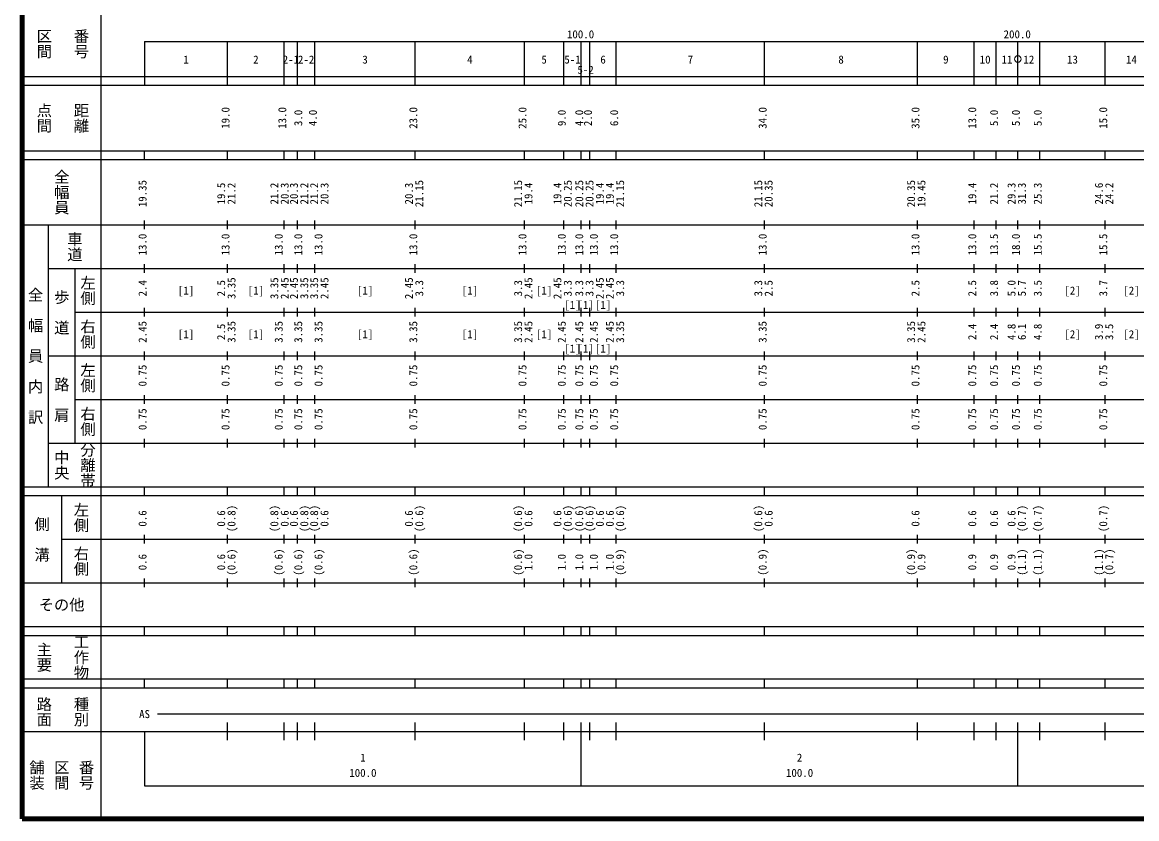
# Model space of a CAD drawing. Units: millimetres on the paper, enlarged 1000 times. Extents: x 40000 to 680000, y 20000 to 380000.
# Drawn here: x 40000 to 295208, y 20000 to 202409 of the extents above; entities that cross this region are included whole.
import ezdxf
from ezdxf.enums import TextEntityAlignment as Align

# ---------------------------------------------------------------- set-up
doc = ezdxf.new("R2010")
doc.units = ezdxf.units.MM
doc.header["$LTSCALE"] = 1000
doc.layers.add('M-TTL', color=2, linetype='Continuous', lineweight=140)
doc.layers.add('M-TTL-BAND', color=7, linetype='Continuous', lineweight=25)
doc.styles.add('@ＭＳ ゴシック', font='')
doc.styles.add('ＭＳ ゴシック', font='')
doc.styles.get('@ＭＳ ゴシック').set_extended_font_data('@MS Gothic')
doc.styles.get('ＭＳ ゴシック').set_extended_font_data('MS Gothic')

msp = doc.modelspace()

# ---------------------------------------------------------------- linework, layer by layer
at = {"layer": 'M-TTL'}
for p, q in [((40000, 380000), (40000, 20000)), ((40000, 20000), (680000, 20000))]:
    msp.add_line(p, q, dxfattribs=at)
at = {"layer": 'M-TTL-BAND'}
for p, q in [((58000, 370000), (58000, 20000)), ((68000, 198000), (579000, 198000)), ((68000, 198000), (68000, 188000)), ((87000, 188000), (87000, 198000)), ((100000, 188000), (100000, 198000)), ((103000, 188000), (103000, 198000)), ((107000, 188000), (107000, 198000)), ((130000, 188000), (130000, 198000)), ((155000, 188000), (155000, 198000)), ((164000, 188000), (164000, 198000)), ((168000, 188000), (168000, 198000)), ((170000, 188000), (170000, 198000)), ((176000, 188000), (176000, 198000)), ((210000, 188000), (210000, 198000)), ((245000, 188000), (245000, 198000)), ((258000, 188000), (258000, 198000)), ((263000, 188000), (263000, 198000)), ((268000, 188000), (268000, 198000)), ((273000, 188000), (273000, 198000)), ((288000, 188000), (288000, 198000)), ((40000, 190000), (579000, 190000)), ((40000, 188000), (579000, 188000)), ((40000, 173000), (579000, 173000)), ((40000, 171000), (579000, 171000)), ((68000, 171000), (68000, 173000)), ((87000, 171000), (87000, 173000)), ((100000, 171000), (100000, 173000)), ((103000, 171000), (103000, 173000)), ((107000, 171000), (107000, 173000)), ((130000, 171000), (130000, 173000)), ((155000, 171000), (155000, 173000)), ((164000, 171000), (164000, 173000)), ((168000, 171000), (168000, 173000)), ((170000, 171000), (170000, 173000)), ((176000, 171000), (176000, 173000)), ((210000, 171000), (210000, 173000)), ((245000, 171000), (245000, 173000)), ((258000, 171000), (258000, 173000)), ((263000, 171000), (263000, 173000)), ((268000, 171000), (268000, 173000)), ((273000, 171000), (273000, 173000)), ((288000, 171000), (288000, 173000)), ((40000, 156000), (579000, 156000)), ((46000, 96000), (46000, 156000)), ((68000, 155000), (68000, 157000)), ((87000, 155000), (87000, 157000)), ((100000, 155000), (100000, 157000)), ((103000, 155000), (103000, 157000)), ((107000, 155000), (107000, 157000)), ((130000, 155000), (130000, 157000)), ((155000, 155000), (155000, 157000)), ((164000, 155000), (164000, 157000)), ((168000, 155000), (168000, 157000)), ((170000, 155000), (170000, 157000)), ((176000, 155000), (176000, 157000)), ((210000, 155000), (210000, 157000)), ((245000, 155000), (245000, 157000)), ((258000, 155000), (258000, 157000)), ((263000, 155000), (263000, 157000)), ((268000, 155000), (268000, 157000)), ((273000, 155000), (273000, 157000)), ((288000, 155000), (288000, 157000)), ((46000, 146000), (579000, 146000)), ((52000, 146000), (52000, 106000)), ((68000, 145000), (68000, 147000)), ((87000, 145000), (87000, 147000)), ((100000, 145000), (100000, 147000)), ((103000, 145000), (103000, 147000)), ((107000, 145000), (107000, 147000)), ((130000, 145000), (130000, 147000)), ((155000, 145000), (155000, 147000)), ((164000, 145000), (164000, 147000)), ((168000, 145000), (168000, 147000)), ((170000, 145000), (170000, 147000)), ((176000, 145000), (176000, 147000)), ((210000, 145000), (210000, 147000)), ((245000, 145000), (245000, 147000)), ((258000, 145000), (258000, 147000)), ((263000, 145000), (263000, 147000)), ((268000, 145000), (268000, 147000)), ((273000, 145000), (273000, 147000)), ((288000, 145000), (288000, 147000)), ((52000, 136000), (579000, 136000)), ((68000, 135000), (68000, 137000)), ((87000, 135000), (87000, 137000)), ((100000, 135000), (100000, 137000)), ((103000, 135000), (103000, 137000)), ((107000, 135000), (107000, 137000)), ((130000, 135000), (130000, 137000)), ((155000, 135000), (155000, 137000)), ((164000, 135000), (164000, 137000)), ((168000, 135000), (168000, 137000)), ((170000, 135000), (170000, 137000)), ((176000, 135000), (176000, 137000)), ((210000, 135000), (210000, 137000)), ((245000, 135000), (245000, 137000)), ((258000, 135000), (258000, 137000)), ((263000, 135000), (263000, 137000)), ((268000, 135000), (268000, 137000)), ((273000, 135000), (273000, 137000)), ((288000, 135000), (288000, 137000)), ((46000, 126000), (579000, 126000)), ((68000, 125000), (68000, 127000)), ((87000, 125000), (87000, 127000)), ((100000, 125000), (100000, 127000)), ((103000, 125000), (103000, 127000)), ((107000, 125000), (107000, 127000)), ((130000, 125000), (130000, 127000)), ((155000, 125000), (155000, 127000)), ((164000, 125000), (164000, 127000)), ((168000, 125000), (168000, 127000)), ((170000, 125000), (170000, 127000)), ((176000, 125000), (176000, 127000)), ((210000, 125000), (210000, 127000)), ((245000, 125000), (245000, 127000)), ((258000, 125000), (258000, 127000)), ((263000, 125000), (263000, 127000)), ((268000, 125000), (268000, 127000)), ((273000, 125000), (273000, 127000)), ((288000, 125000), (288000, 127000)), ((52000, 116000), (579000, 116000)), ((68000, 115000), (68000, 117000)), ((87000, 115000), (87000, 117000)), ((100000, 115000), (100000, 117000)), ((103000, 115000), (103000, 117000)), ((107000, 115000), (107000, 117000)), ((130000, 115000), (130000, 117000)), ((155000, 115000), (155000, 117000)), ((164000, 115000), (164000, 117000)), ((168000, 115000), (168000, 117000)), ((170000, 115000), (170000, 117000)), ((176000, 115000), (176000, 117000)), ((210000, 115000), (210000, 117000)), ((245000, 115000), (245000, 117000)), ((258000, 115000), (258000, 117000)), ((263000, 115000), (263000, 117000)), ((268000, 115000), (268000, 117000)), ((273000, 115000), (273000, 117000)), ((288000, 115000), (288000, 117000)), ((46000, 106000), (579000, 106000)), ((68000, 105000), (68000, 107000)), ((87000, 105000), (87000, 107000)), ((100000, 105000), (100000, 107000)), ((103000, 105000), (103000, 107000)), ((107000, 105000), (107000, 107000)), ((130000, 105000), (130000, 107000)), ((155000, 105000), (155000, 107000)), ((164000, 105000), (164000, 107000)), ((168000, 105000), (168000, 107000)), ((170000, 105000), (170000, 107000)), ((176000, 105000), (176000, 107000)), ((210000, 105000), (210000, 107000)), ((245000, 105000), (245000, 107000)), ((258000, 105000), (258000, 107000)), ((263000, 105000), (263000, 107000)), ((268000, 105000), (268000, 107000)), ((273000, 105000), (273000, 107000)), ((288000, 105000), (288000, 107000)), ((40000, 96000), (579000, 96000)), ((68000, 94000), (68000, 96000)), ((87000, 94000), (87000, 96000)), ((100000, 94000), (100000, 96000)), ((103000, 94000), (103000, 96000)), ((107000, 94000), (107000, 96000)), ((130000, 94000), (130000, 96000)), ((155000, 94000), (155000, 96000)), ((164000, 94000), (164000, 96000)), ((168000, 94000), (168000, 96000)), ((170000, 94000), (170000, 96000)), ((176000, 94000), (176000, 96000)), ((210000, 94000), (210000, 96000)), ((245000, 94000), (245000, 96000)), ((258000, 94000), (258000, 96000)), ((263000, 94000), (263000, 96000)), ((268000, 94000), (268000, 96000)), ((273000, 94000), (273000, 96000)), ((288000, 94000), (288000, 96000)), ((40000, 94000), (579000, 94000)), ((49000, 94000), (49000, 74000)), ((68000, 83000), (68000, 85000)), ((87000, 83000), (87000, 85000)), ((100000, 83000), (100000, 85000)), ((103000, 83000), (103000, 85000)), ((107000, 83000), (107000, 85000)), ((130000, 83000), (130000, 85000)), ((155000, 83000), (155000, 85000)), ((164000, 83000), (164000, 85000)), ((168000, 83000), (168000, 85000)), ((170000, 83000), (170000, 85000)), ((176000, 83000), (176000, 85000)), ((210000, 83000), (210000, 85000)), ((245000, 83000), (245000, 85000)), ((258000, 83000), (258000, 85000)), ((263000, 83000), (263000, 85000)), ((268000, 83000), (268000, 85000)), ((273000, 83000), (273000, 85000)), ((288000, 83000), (288000, 85000)), ((49000, 84000), (579000, 84000)), ((68000, 73000), (68000, 75000)), ((87000, 73000), (87000, 75000)), ((100000, 73000), (100000, 75000)), ((103000, 73000), (103000, 75000)), ((107000, 73000), (107000, 75000)), ((130000, 73000), (130000, 75000)), ((155000, 73000), (155000, 75000)), ((164000, 73000), (164000, 75000)), ((168000, 73000), (168000, 75000)), ((170000, 73000), (170000, 75000)), ((176000, 73000), (176000, 75000)), ((210000, 73000), (210000, 75000)), ((245000, 73000), (245000, 75000)), ((258000, 73000), (258000, 75000)), ((263000, 73000), (263000, 75000)), ((268000, 73000), (268000, 75000)), ((273000, 73000), (273000, 75000)), ((288000, 73000), (288000, 75000)), ((40000, 74000), (579000, 74000)), ((40000, 64000), (579000, 64000)), ((68000, 62000), (68000, 64000)), ((87000, 62000), (87000, 64000)), ((100000, 62000), (100000, 64000)), ((103000, 62000), (103000, 64000)), ((107000, 62000), (107000, 64000)), ((130000, 62000), (130000, 64000)), ((155000, 62000), (155000, 64000)), ((164000, 62000), (164000, 64000)), ((168000, 62000), (168000, 64000)), ((170000, 62000), (170000, 64000)), ((176000, 62000), (176000, 64000)), ((210000, 62000), (210000, 64000)), ((245000, 62000), (245000, 64000)), ((258000, 62000), (258000, 64000)), ((263000, 62000), (263000, 64000)), ((268000, 62000), (268000, 64000)), ((273000, 62000), (273000, 64000)), ((288000, 62000), (288000, 64000)), ((40000, 62000), (579000, 62000)), ((40000, 52000), (579000, 52000)), ((68000, 50000), (68000, 52000)), ((87000, 50000), (87000, 52000)), ((100000, 50000), (100000, 52000)), ((103000, 50000), (103000, 52000)), ((107000, 50000), (107000, 52000)), ((130000, 50000), (130000, 52000)), ((155000, 50000), (155000, 52000)), ((164000, 50000), (164000, 52000)), ((168000, 50000), (168000, 52000)), ((170000, 50000), (170000, 52000)), ((176000, 50000), (176000, 52000)), ((210000, 50000), (210000, 52000)), ((245000, 50000), (245000, 52000)), ((258000, 50000), (258000, 52000)), ((263000, 50000), (263000, 52000)), ((268000, 50000), (268000, 52000)), ((273000, 50000), (273000, 52000)), ((288000, 50000), (288000, 52000)), ((40000, 50000), (579000, 50000)), ((71000, 44000), (472000, 44000)), ((87000, 38000), (87000, 42000)), ((100000, 38000), (100000, 42000)), ((103000, 38000), (103000, 42000)), ((107000, 38000), (107000, 42000)), ((130000, 38000), (130000, 42000)), ((155000, 38000), (155000, 42000)), ((164000, 38000), (164000, 42000)), ((168000, 27500), (168000, 42000)), ((170000, 38000), (170000, 42000)), ((176000, 38000), (176000, 42000)), ((210000, 38000), (210000, 42000)), ((245000, 38000), (245000, 42000)), ((258000, 38000), (258000, 42000)), ((263000, 38000), (263000, 42000)), ((268000, 27500), (268000, 42000)), ((273000, 38000), (273000, 42000)), ((288000, 38000), (288000, 42000)), ((40000, 40000), (579000, 40000)), ((68000, 40000), (68000, 27500)), ((68000, 27500), (579000, 27500))]:
    msp.add_line(p, q, dxfattribs=at)
at = {"layer": 'M-TTL-BAND', "lineweight": 13}
msp.add_lwpolyline([(268750, 194000, 1), (267250, 194000, 1)], format="xyb", close=True, dxfattribs=at)

# ---------------------------------------------------------------- texts
at = {"layer": 'M-TTL-BAND', "style": '@ＭＳ ゴシック'}
for s, p in [('区間', (45000, 197500)), ('番号', (53500, 197500)), ('点間', (45000, 180500)), ('距離', (53500, 180500)), ('全幅員', (49000, 163500)), ('車道', (52000, 151000)), ('左側', (55000, 141000)), ('全\u3000幅\u3000員\u3000内\u3000訳', (43000, 126000)), ('歩\u3000道', (49000, 136000)), ('右側', (55000, 131000)), ('左側', (55000, 121000)), ('路\u3000肩', (49000, 116000)), ('右側', (55000, 111000)), ('分離帯', (55000, 101000)), ('中央', (49000, 101000)), ('左側', (53500, 89000)), ('側\u3000溝', (44500, 84000)), ('右側', (53500, 79000)), ('工作物', (53500, 57000)), ('主要', (45000, 57000)), ('路面', (45000, 44500)), ('種別', (53500, 44500)), ('舗装', (43333, 30000)), ('番号', (54667, 30000)), ('区間', (49000, 30000))]:
    msp.add_text(s, height=2566, rotation=270, dxfattribs=at).set_placement(p, align=Align.MIDDLE_CENTER)
at = {"layer": 'M-TTL-BAND', "style": 'ＭＳ ゴシック'}
for s, p in [('100.0', (167844, 198195)), ('200.0', (267844, 198195)), ('1', (77500, 192405)), ('2', (93500, 192405)), ('2-1', (101500, 192405)), ('2-2', (105000, 192405)), ('3', (118500, 192405)), ('4', (142500, 192405)), ('5', (159500, 192405)), ('5-1', (166000, 192405)), ('6', (173000, 192405)), ('7', (193000, 192405)), ('8', (227500, 192405)), ('9', (251500, 192405)), ('10', (260500, 192405)), ('11', (265500, 192405)), ('12', (270500, 192405)), ('13', (280500, 192405)), ('14', (294000, 192405)), ('5-2', (169000, 190072)), ('[1]', (77500, 139500)), ('[1]', (93500, 139500)), ('[1]', (118500, 139500)), ('[1]', (142500, 139500)), ('[1]', (159500, 139500)), ('[2]', (280500, 139500)), ('[2]', (294000, 139500)), ('[1]', (166000, 136219)), ('[1]', (169000, 136219)), ('[1]', (173000, 136219)), ('[1]', (77500, 129500)), ('[1]', (93500, 129500)), ('[1]', (118500, 129500)), ('[1]', (142500, 129500)), ('[1]', (159500, 129500)), ('[2]', (280500, 129500)), ('[2]', (294000, 129500)), ('[1]', (166000, 126219)), ('[1]', (169000, 126219)), ('[1]', (173000, 126219)), ('AS', (68000, 42500)), ('1', (118000, 32523)), ('2', (218000, 32523)), ('100.0', (118000, 29033)), ('100.0', (218000, 29033))]:
    msp.add_text(s, height=1833, dxfattribs=at).set_placement(p, align=Align.BOTTOM_CENTER)
for s, p in [('19.0', (88000, 180500)), ('13.0', (101000, 180500)), ('3.0', (104661, 180500)), ('4.0', (108000, 180500)), ('23.0', (131000, 180500)), ('25.0', (156000, 180500)), ('9.0', (165000, 180500)), ('4.0', (169000, 180500)), ('2.0', (171000, 180500)), ('6.0', (177000, 180500)), ('34.0', (211000, 180500)), ('35.0', (246000, 180500)), ('13.0', (259000, 180500)), ('5.0', (264000, 180500)), ('5.0', (269000, 180500)), ('5.0', (274000, 180500)), ('15.0', (289000, 180500)), ('19.35', (69000, 163174)), ('21.15', (132370, 163174)), ('21.15', (155000, 163174)), ('20.25', (166370, 163174)), ('20.25', (169000, 163174)), ('20.25', (171346, 163174)), ('21.15', (178370, 163174)), ('21.15', (210000, 163174)), ('20.35', (212370, 163174)), ('20.35', (245000, 163174)), ('19.45', (247370, 163174)), ('19.5', (87000, 163174)), ('21.2', (89370, 163174)), ('21.2', (99174, 163174)), ('20.3', (101544, 163174)), ('20.3', (103661, 163174)), ('21.2', (106031, 163174)), ('21.2', (108291, 163174)), ('20.3', (110661, 163174)), ('20.3', (130000, 163174)), ('19.4', (157370, 163174)), ('19.4', (164000, 163174)), ('19.4', (173716, 163174)), ('19.4', (176000, 163174)), ('19.4', (259000, 163174)), ('21.2', (264000, 163174)), ('29.3', (268000, 163174)), ('31.3', (270370, 163174)), ('25.3', (274000, 163174)), ('24.6', (288000, 163174)), ('24.2', (290370, 163174)), ('13.0', (69000, 151500)), ('13.0', (88000, 151500)), ('13.0', (100174, 151500)), ('13.0', (104661, 151500)), ('13.0', (109291, 151500)), ('13.0', (131000, 151500)), ('13.0', (156000, 151500)), ('13.0', (165000, 151500)), ('13.0', (169000, 151500)), ('13.0', (172346, 151500)), ('13.0', (177000, 151500)), ('13.0', (211000, 151500)), ('13.0', (246000, 151500)), ('13.0', (259000, 151500)), ('13.5', (264000, 151500)), ('18.0', (269000, 151500)), ('15.5', (274000, 151500)), ('15.5', (289000, 151500)), ('2.4', (69000, 141500)), ('2.5', (87000, 141500)), ('3.35', (89370, 141500)), ('3.35', (99174, 141500)), ('2.45', (101544, 141500)), ('2.45', (103661, 141500)), ('3.35', (106031, 141500)), ('3.35', (108291, 141500)), ('2.45', (110661, 141500)), ('2.45', (130000, 141500)), ('3.3', (132370, 141500)), ('3.3', (155000, 141500)), ('2.45', (157370, 141500)), ('2.45', (164000, 141500)), ('3.3', (166370, 141500)), ('3.3', (169000, 141500)), ('3.3', (171346, 141500)), ('2.45', (173716, 141500)), ('2.45', (176000, 141500)), ('3.3', (178370, 141500)), ('3.3', (210000, 141500)), ('2.5', (212370, 141500)), ('2.5', (246000, 141500)), ('2.5', (259000, 141500)), ('3.8', (264000, 141500)), ('5.0', (268000, 141500)), ('5.7', (270370, 141500)), ('3.5', (274000, 141500)), ('3.7', (289000, 141500)), ('2.45', (69000, 131500)), ('2.5', (87000, 131500)), ('3.35', (89370, 131500)), ('3.35', (100174, 131500)), ('3.35', (104661, 131500)), ('3.35', (109291, 131500)), ('3.35', (131000, 131500)), ('3.35', (155000, 131500)), ('2.45', (157370, 131500)), ('2.45', (165000, 131500)), ('2.45', (169000, 131500)), ('2.45', (172346, 131500)), ('2.45', (176000, 131500)), ('3.35', (178370, 131500)), ('3.35', (211000, 131500)), ('3.35', (245000, 131500)), ('2.45', (247370, 131500)), ('2.4', (259000, 131500)), ('2.4', (264000, 131500)), ('4.8', (268000, 131500)), ('6.1', (270370, 131500)), ('4.8', (274000, 131500)), ('3.9', (288000, 131500)), ('3.5', (290370, 131500)), ('0.75', (69000, 121500)), ('0.75', (88000, 121500)), ('0.75', (100174, 121500)), ('0.75', (104661, 121500)), ('0.75', (109291, 121500)), ('0.75', (131000, 121500)), ('0.75', (156000, 121500)), ('0.75', (165000, 121500)), ('0.75', (169000, 121500)), ('0.75', (172346, 121500)), ('0.75', (177000, 121500)), ('0.75', (211000, 121500)), ('0.75', (246000, 121500)), ('0.75', (259000, 121500)), ('0.75', (264000, 121500)), ('0.75', (269000, 121500)), ('0.75', (274000, 121500)), ('0.75', (289000, 121500)), ('0.75', (69000, 111500)), ('0.75', (88000, 111500)), ('0.75', (100174, 111500)), ('0.75', (104661, 111500)), ('0.75', (109291, 111500)), ('0.75', (131000, 111500)), ('0.75', (156000, 111500)), ('0.75', (165000, 111500)), ('0.75', (169000, 111500)), ('0.75', (172346, 111500)), ('0.75', (177000, 111500)), ('0.75', (211000, 111500)), ('0.75', (246000, 111500)), ('0.75', (259000, 111500)), ('0.75', (264000, 111500)), ('0.75', (269000, 111500)), ('0.75', (274000, 111500)), ('0.75', (289000, 111500)), ('0.6', (69000, 88764)), ('0.6', (87000, 88764)), ('(0.8)', (89370, 88764)), ('(0.8)', (99174, 88764)), ('0.6', (101544, 88764)), ('0.6', (103661, 88764)), ('(0.8)', (106031, 88764)), ('(0.8)', (108291, 88764)), ('0.6', (110661, 88764)), ('0.6', (130000, 88764)), ('(0.6)', (132370, 88764)), ('(0.6)', (155000, 88764)), ('0.6', (157370, 88764)), ('0.6', (164000, 88764)), ('(0.6)', (166370, 88764)), ('(0.6)', (169000, 88764)), ('(0.6)', (171346, 88764)), ('0.6', (173716, 88764)), ('0.6', (176000, 88764)), ('(0.6)', (178370, 88764)), ('(0.6)', (210000, 88764)), ('0.6', (212370, 88764)), ('0.6', (246000, 88764)), ('0.6', (259000, 88764)), ('0.6', (264000, 88764)), ('0.6', (268000, 88764)), ('(0.7)', (270370, 88764)), ('(0.7)', (274000, 88764)), ('(0.7)', (289000, 88764)), ('0.6', (69000, 78764)), ('0.6', (87000, 78764)), ('(0.6)', (89370, 78764)), ('(0.6)', (100174, 78764)), ('(0.6)', (104661, 78764)), ('(0.6)', (109291, 78764)), ('(0.6)', (131000, 78764)), ('(0.6)', (155000, 78764)), ('1.0', (157370, 78764)), ('1.0', (165000, 78764)), ('1.0', (169000, 78764)), ('1.0', (172346, 78764)), ('1.0', (176000, 78764)), ('(0.9)', (178370, 78764)), ('(0.9)', (211000, 78764)), ('(0.9)', (245000, 78764)), ('0.9', (247370, 78764)), ('0.9', (259000, 78764)), ('0.9', (264000, 78764)), ('0.9', (268000, 78764)), ('(1.1)', (270370, 78764)), ('(1.1)', (274000, 78764)), ('(1.1)', (288000, 78764)), ('(0.7)', (290370, 78764))]:
    msp.add_text(s, height=1833, rotation=90, dxfattribs=at).set_placement(p, align=Align.BOTTOM_CENTER)
msp.add_text('その他', height=2566, dxfattribs=at).set_placement((49000, 69000), align=Align.MIDDLE_CENTER)

doc.saveas('drawing.dxf')
